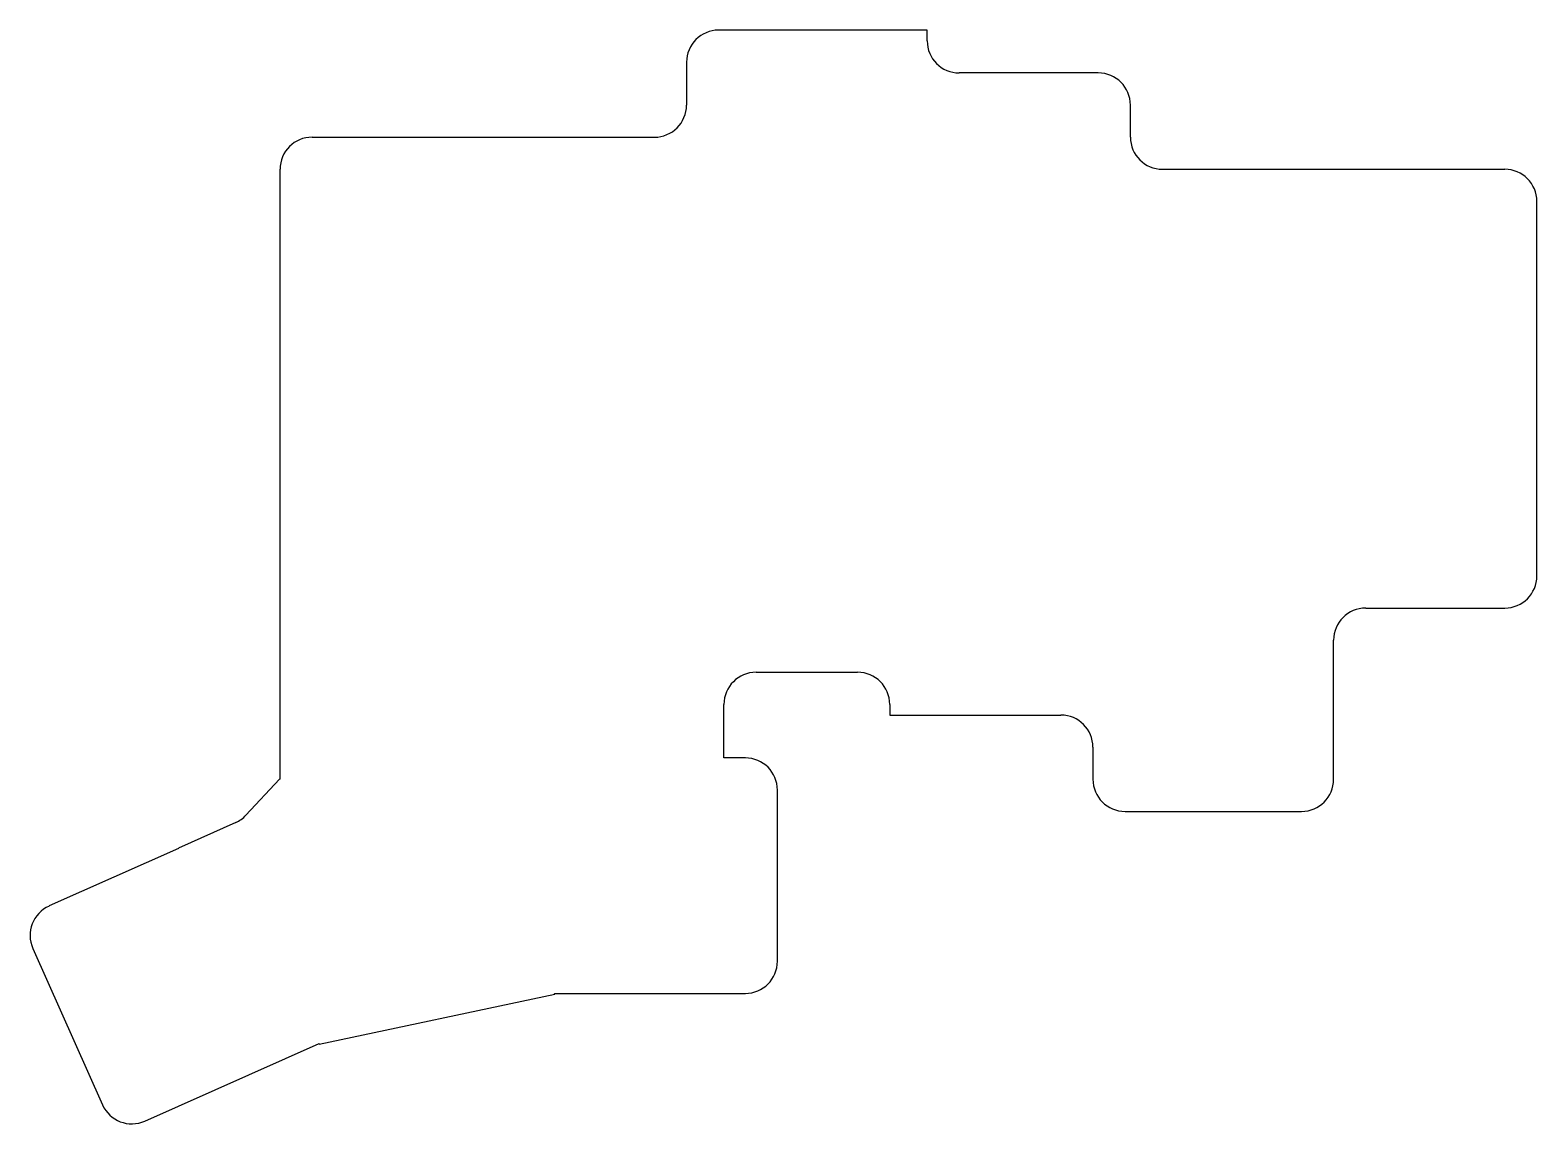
# Model space of a CAD drawing. Header units: millimetres. Extents: x 138 to 279, y -40 to 62.
import ezdxf

# ---------------------------------------------------------------- set-up
doc = ezdxf.new("R2010")
doc.units = ezdxf.units.MM

msp = doc.modelspace()

# ---------------------------------------------------------------- linework, layer by layer
for p, q in [((222.25, 62), (202.75, 62)), ((222.25, 61), (222.25, 62)), ((199.75, 59), (199.75, 55)), ((238.25, 58), (225.25, 58)), ((241.25, 52), (241.25, 55)), ((164.75, 52), (196.75, 52)), ((161.75, -7.99), (161.75, 49)), ((244.25, 49), (276.25, 49)), ((279.25, 11), (279.25, 46)), ((263.25, 8), (276.25, 8)), ((260.25, -8), (260.25, 5)), ((206.25, 2), (215.75, 2)), ((203.25, -6), (203.25, -1)), ((218.75, -1), (218.75, -2)), ((218.75, -2), (234.75, -2)), ((237.75, -5), (237.75, -8)), ((205.25, -6), (203.25, -6)), ((161.7, -8), (158.56, -11.35)), ((161.75, -7.99), (161.7, -8)), ((208.25, -25), (208.25, -9)), ((240.75, -11), (257.25, -11)), ((157.61, -12.04), (152.27, -14.44)), ((152.26, -14.45), (140.16, -19.83)), ((138.64, -23.8), (145.15, -38.41)), ((165.42, -32.74), (187.43, -28.06)), ((187.41, -28), (205.25, -28)), ((187.43, -28.06), (187.41, -28)), ((149.11, -39.93), (165.41, -32.68)), ((165.41, -32.68), (165.42, -32.74))]:
    msp.add_line(p, q)
for centre, start, end in [((202.75, 59), 90, 180), ((225.25, 61), 180, 270), ((238.25, 55), 0, 90), ((196.75, 55), 270, 0), ((164.75, 49), 90, 180), ((244.25, 52), 180, 270), ((276.25, 46), 0, 90), ((276.25, 11), 270, 0), ((263.25, 5), 90, 180), ((206.25, -1), 90, 180), ((215.75, -1), 0, 90), ((234.75, -5), 0, 90), ((205.25, -9), 0, 90), ((240.75, -8), 180, 270), ((257.25, -8), 270, 0), ((156.37, -9.3), 294.2729, 316.9146), ((151.04, -11.71), 294, 294.2729), ((141.38, -22.58), 114, 204), ((205.25, -25), 270, 0), ((147.89, -37.19), 204, 294)]:
    msp.add_arc(centre, 3, start, end)

doc.saveas('drawing.dxf')
